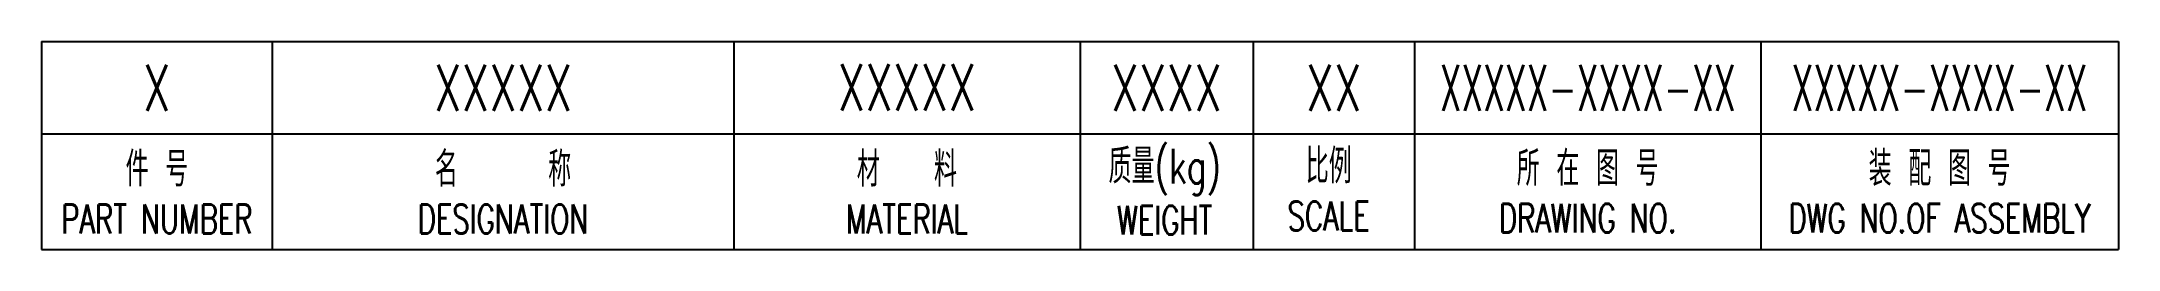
# Model space of a CAD drawing. Extents: x -180 to 0, y 0 to 18.
import ezdxf
from ezdxf.enums import TextEntityAlignment as Align

# ---------------------------------------------------------------- set-up
doc = ezdxf.new("R2010")
doc.units = 0
doc.header["$LTSCALE"] = 30
doc.header["$MEASUREMENT"] = 0
doc.layers.get('0').update_dxf_attribs({"linetype": 'CONTINUOUS'})
doc.styles.add('STADHLSD', font='romans.shx', dxfattribs={"width": 0.7, "bigfont": 'hlstd.shx'})

msp = doc.modelspace()

# ---------------------------------------------------------------- linework, layer by layer
at = {"color": 4, "linetype": 'Continuous'}
for p, q in [((-180, 18), (-180, 0)), ((-180, 18), (0, 18)), ((-160, 18), (-160, 0)), ((-120, 18), (-120, 0)), ((-90, 18), (-90, 0)), ((-75, 18), (-75, 0)), ((-61, 18), (-61, 0)), ((-31, 18), (-31, 0))]:
    msp.add_line(p, q, dxfattribs=at)
at = {"color": 2, "linetype": 'Continuous'}
for p, q in [((0, 18), (0, 0)), ((-180, 10), (0, 10)), ((-180, 0), (0, 0))]:
    msp.add_line(p, q, dxfattribs=at)

# ---------------------------------------------------------------- texts
at = {"color": 7, "linetype": 'Continuous', "style": 'STADHLSD'}
for s, width, p in [('X', 0.7, (-170, 14)), ('XXXXX', 0.7, (-140, 14)), ('XXXX', 0.7, (-82.5, 14)), ('XX', 0.7, (-68, 14)), ('XXXXX-XXXX-XX', 0.55, (-46, 14)), ('XXXXX-XXXX-XX', 0.55, (-15.5, 14))]:
    msp.add_text(s, height=4, dxfattribs=dict(at, width=width)).set_placement(p, align=Align.MIDDLE)
at = {"color": 7, "linetype": 'Continuous', "style": 'STADHLSD', "width": 0.7}
msp.add_text('XXXXX', height=4, dxfattribs=at).set_placement((-105, 12.04), align=Align.CENTER)
at = {"color": 2, "linetype": 'Continuous', "style": 'STADHLSD', "width": 0.7}
for s, height, p in [('质量(kg)', 3, (-82.65, 6.99)), ('比例', 3, (-68.44, 7.36)), ('件 号', 3, (-170, 7.1)), ('名     称', 3, (-140, 7.1)), ('材   料', 3, (-105, 7.1)), ('所 在 图 号', 3, (-46, 7.16)), ('装 配 图 号', 3, (-15.5, 7.16)), ('PART NUMBER', 2.5, (-170, 2.64)), ('DESIGNATION', 2.5, (-140, 2.64)), ('MATERIAL', 2.5, (-105, 2.64)), ('WEIGHT', 2.5, (-82.65, 2.53)), ('SCALE', 2.5, (-68.44, 2.9)), ('DRAWING NO.', 2.5, (-46, 2.71)), ('DWG NO.OF ASSEMBLY', 2.5, (-15.5, 2.71))]:
    msp.add_text(s, height=height, dxfattribs=at).set_placement(p, align=Align.MIDDLE)

doc.saveas('drawing.dxf')
